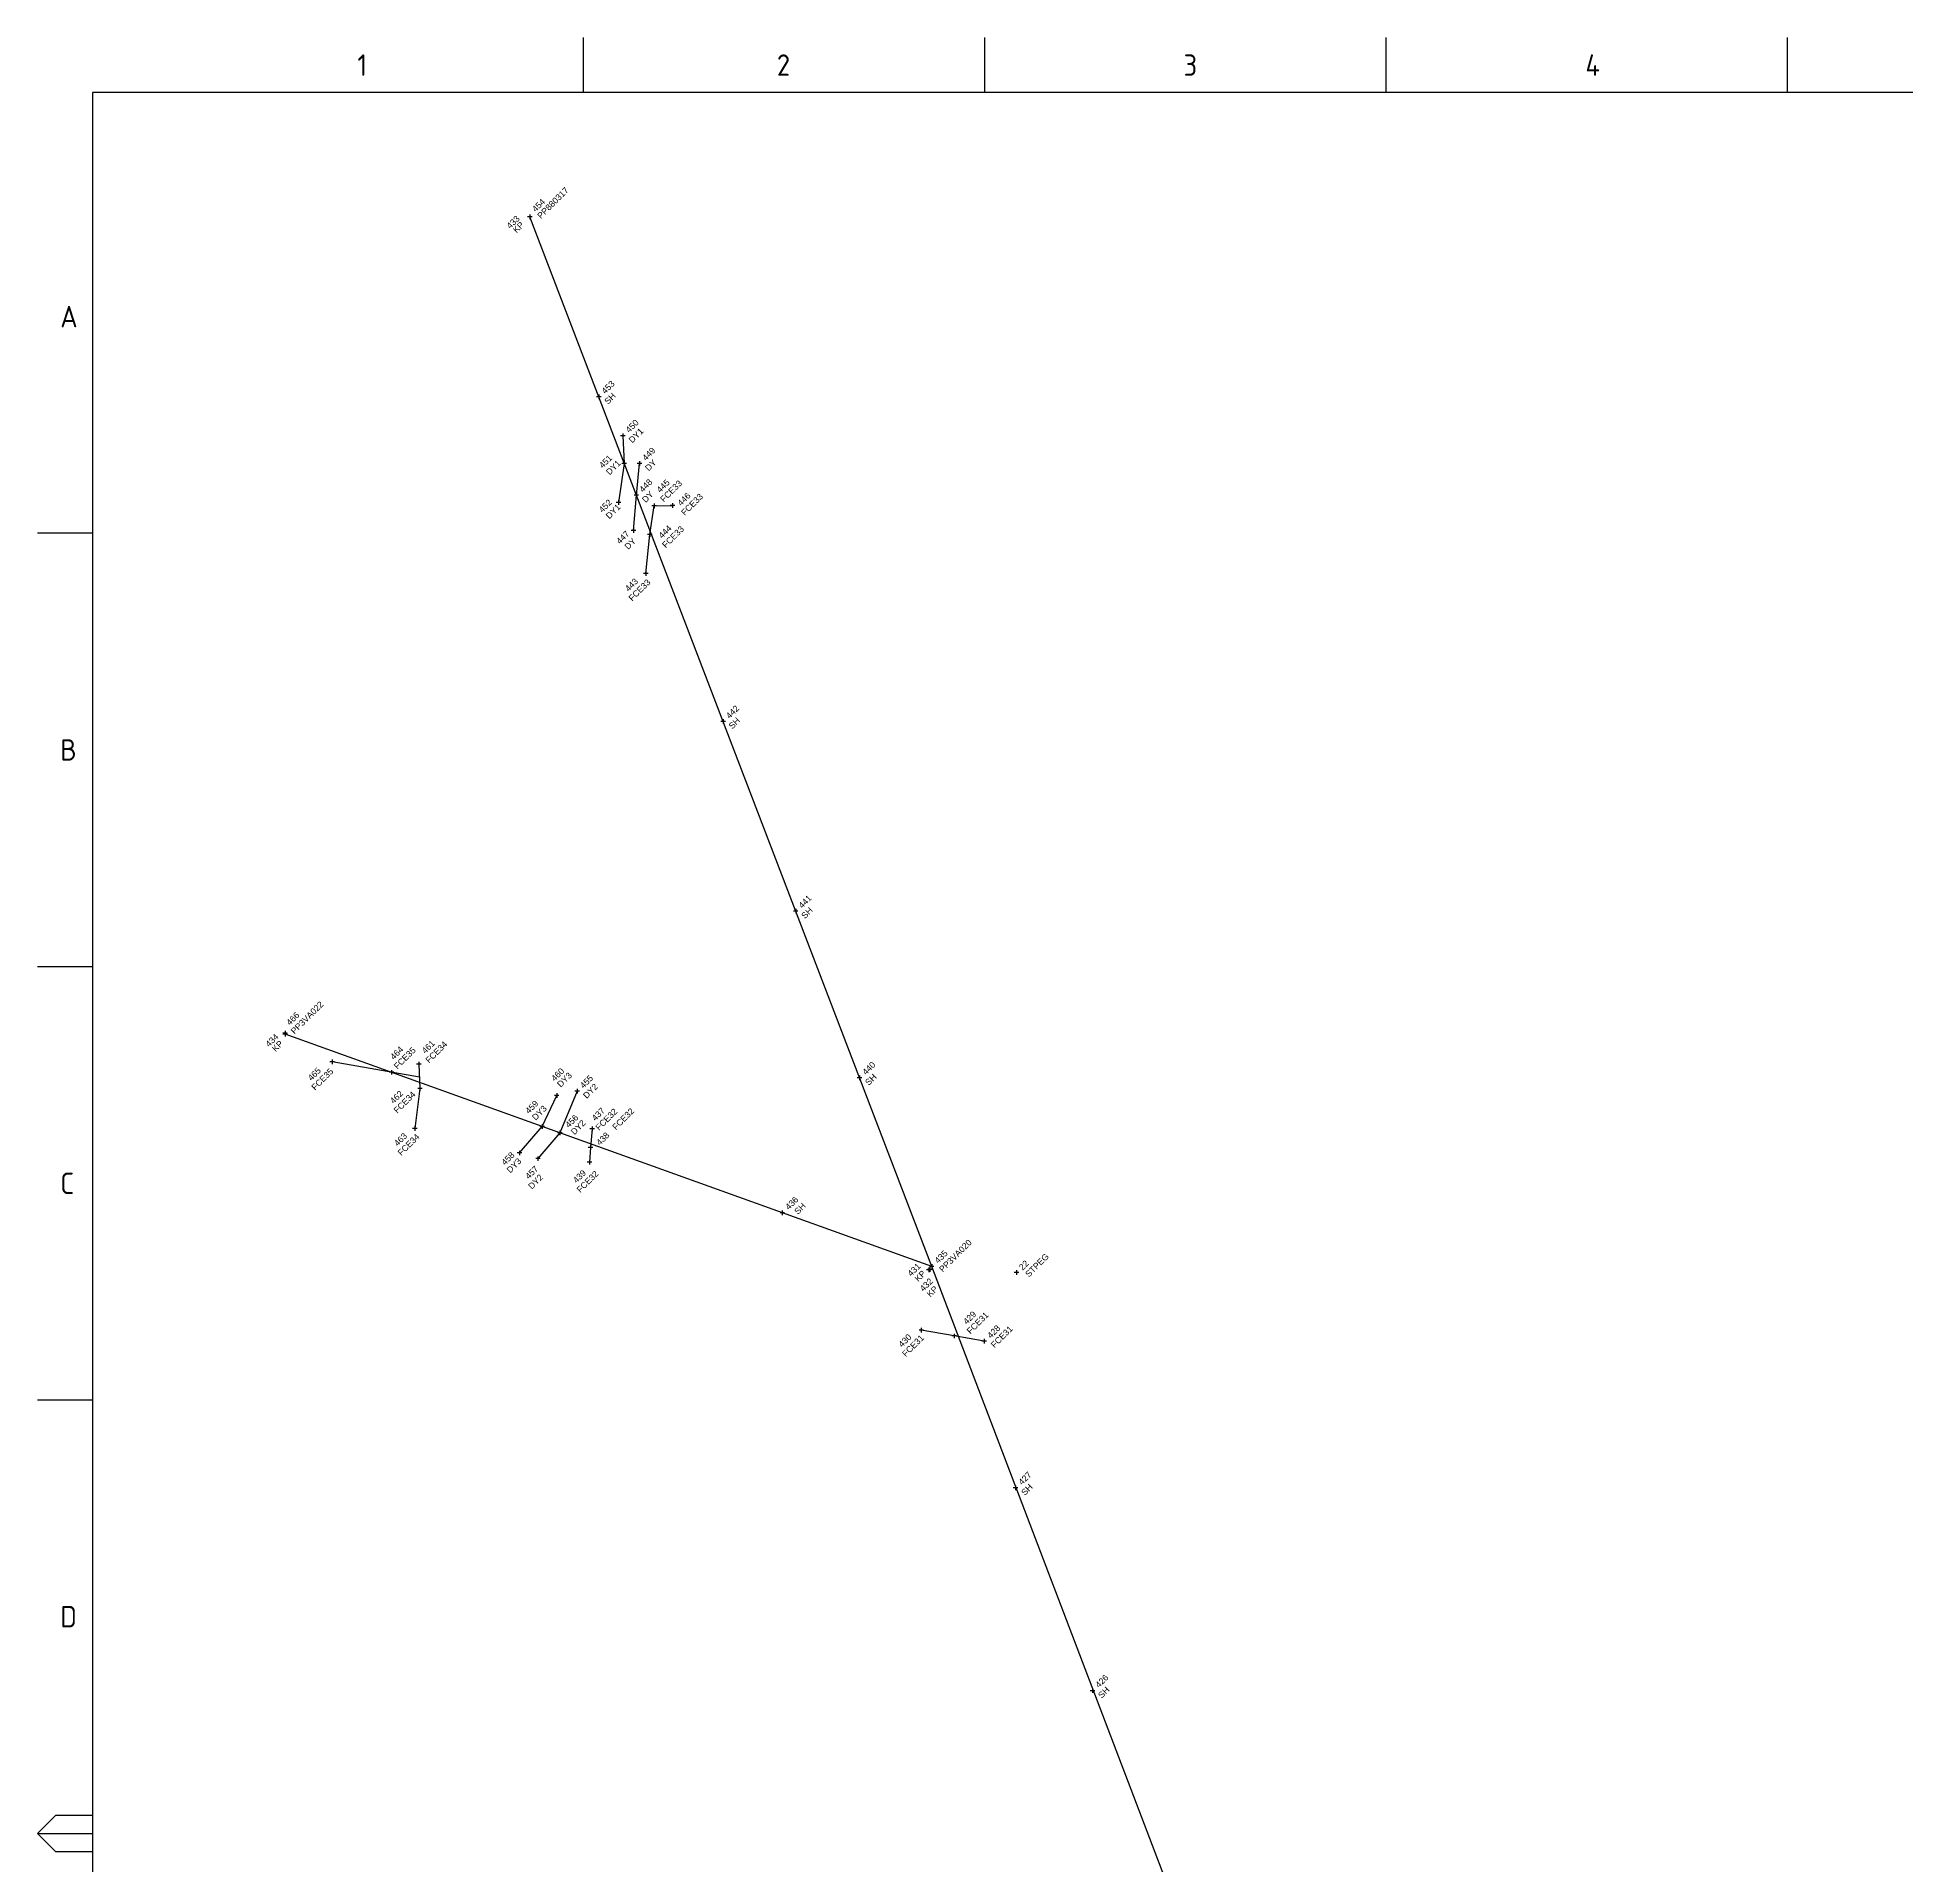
# Paper-space layout 'Survey' of a CAD drawing. Header units: metres, sheet in millimetres. Extents: x -21 to 813, y -3 to 583.
# Drawn here: x -20.5 to 284.5, y 284.9 to 583.4 of the extents above; entities that cross this region are included whole.
import ezdxf
from ezdxf.enums import TextEntityAlignment as Align

# ---------------------------------------------------------------- set-up
doc = ezdxf.new("R2010")
doc.units = ezdxf.units.M
doc.layers.get('0').update_dxf_attribs({"color": 6})
doc.layers.add('Notes', color=7, linetype='Continuous')
doc.layers.add('SupportsUG_SP_EXT', color=7, linetype='Continuous')
doc.layers.get('0').freeze()
doc.styles.add('ARIAL', font='arial.ttf', dxfattribs={"height": 2})
doc.styles.add('iecISOCP', font='isocp.shx')
doc.styles.get("Standard").update_dxf_attribs({"font": 'arial.ttf'})

# ---------------------------------------------------------------- blocks, each defined once
blk = doc.blocks.new('A1_FRAME_TITLE')
at = {"layer": 'Notes', "linetype": 'Continuous'}
for p, q in [((89.14, 574.39), (89.14, 583.39)), ((154.65, 574.39), (154.65, 583.39)), ((220.16, 574.39), (220.16, 583.39)), ((285.67, 574.39), (285.67, 583.39)), ((9, 502.43), (0, 502.43)), ((8.99, 431.68), (0, 431.68)), ((8.99, 360.93), (0, 360.93)), ((0, 290.18), (3, 293.18)), ((3, 293.18), (8.99, 293.18)), ((0, 290.18), (9, 290.18)), ((3, 287.18), (0, 290.18)), ((8.99, 287.18), (3, 287.18))]:
    blk.add_line(p, q, dxfattribs=at)
at = {"layer": 'Notes', "color": 3, "linetype": 'Continuous'}
blk.add_line((9, 574.39), (9, 5.97), dxfattribs=at)
at = {"layer": 'Notes', "color": 3, "linetype": 'Continuous', "flags": 128}
for points in [[(149.5, 574.39), (9, 574.39)], [(824.37, 574.39), (149.5, 574.39)]]:
    blk.add_lwpolyline(points, dxfattribs=at)
blk.add_attdef('DRAFT_NUM', (29.9, 23.29), '', height=2.5, rotation=90)
at = {"layer": 'Notes', "color": 7, "style": 'iecISOCP'}
for s, p in [('1', (52.24, 577.12)), ('2', (120.7, 577.12)), ('3', (187.09, 577.12)), ('4', (252.67, 577.12)), ('A', (3.74, 536.06)), ('B', (3.74, 465.31)), ('C', (3.74, 394.56)), ('D', (3.74, 323.81))]:
    blk.add_text(s, height=3.5, dxfattribs=at).set_placement(p)
at = {"layer": 'Notes', "color": 7, "style": 'iecISOCP', "flags": 8}
blk.add_attdef('VERSION_NO', text='', height=2.5, rotation=90, dxfattribs=at).set_placement((302.04, 43.81), align=Align.MIDDLE_CENTER)
at = {"layer": 'Notes', "color": 7, "style": 'iecISOCP'}
for tag, p in [('CAP_NO', (513.19, 43.46)), ('IE_NUM', (513.05, 37.81)), ('REF_No_1', (335.24, 32.31)), ('REF_1', (362.52, 32.31)), ('GEN_WO', (441.71, 31.76)), ('HV_SWITCH', (513.46, 32.16)), ('REF_No_2', (335.24, 26.31)), ('REF_2', (362.52, 26.31)), ('OH_WO', (441.71, 25.81)), ('UBD_REF', (513.05, 25.83)), ('REF_No_3', (335.24, 20.31)), ('REF_3', (362.52, 20.31)), ('UG_WO', (441.71, 20.05)), ('GIS_MAP_No', (513.05, 20.04)), ('REF_No_4', (335.24, 14.31)), ('REF_4', (362.52, 14.31)), ('SUB_WO', (441.71, 13.81)), ('HV_OP_DIAG', (513.33, 14.2)), ('LGA', (512.95, 7.78))]:
    blk.add_attdef(tag, p, '', height=2.5, dxfattribs=at)
at = {"layer": 'Notes', "style": 'iecISOCP'}
for tag, p in [('T1', (684.37, 39.47)), ('T2', (684.37, 34.35)), ('T3', (684.37, 28.92)), ('T4', (684.37, 23.66)), ('T5', (684.37, 18.23)), ('T6', (684.37, 12.97))]:
    blk.add_attdef(tag, text='', height=3.5, dxfattribs=at).set_placement(p, align=Align.CENTER)
at = {"layer": 'Notes', "color": 7, "style": 'iecISOCP'}
for tag, p in [('scale', (567.76, 33.27)), ('DRAWN', (567.76, 24.93)), ('DATE', (567.76, 16.88)), ('CHD', (567.76, 8.37)), ('DESIGN', (605.62, 9.15))]:
    blk.add_attdef(tag, text='', height=2.5, dxfattribs=at).set_placement(p, align=Align.CENTER)
at = {"layer": 'Notes', "color": 4, "style": 'iecISOCP'}
blk.add_attdef('NUM', text='', height=7, dxfattribs=at).set_placement((792.37, 20.12), align=Align.MIDDLE_CENTER)
at = {"layer": 'Notes', "color": 1, "style": 'iecISOCP'}
blk.add_attdef('REV', text='', height=5, dxfattribs=at).set_placement((820.05, 17.1), align=Align.CENTER)
at = {"layer": 'Notes', "color": 7, "style": 'iecISOCP'}
for tag, p in [('NS', (790.71, 8.12)), ('SHTS', (805.41, 8.12))]:
    blk.add_attdef(tag, text='', height=2.5, dxfattribs=at).set_placement(p, align=Align.MIDDLE)
at = {"layer": 'Notes', "style": 'iecISOCP'}
blk.add_attdef('ExportID', (9.08, 2.39), '', height=2.5, dxfattribs=at)
at = {"layer": 'Notes', "style": 'iecISOCP', "flags": 1}
for tag, p in [('ProjectType', (14.17, -26.8)), ('ProjectNumber', (23.56, -26.82)), ('DrawingNumber', (35.51, -26.8)), ('ProjectDescription', (47.56, -26.83)), ('ExportDate', (60.28, -26.79)), ('ExportUserName', (69.15, -26.8)), ('DesignerCompanyName', (81.48, -26.79)), ('ExportAreaOfInterest', (97.1, -26.81)), ('GIS_SUCCESS', (112, -26.78)), ('CAD_SUCCESS', (121.79, -26.78)), ('DEPOTCODE', (132.11, -26.88)), ('ExportCategories', (140.08, -26.8)), ('Comments', (154.38, -26.88))]:
    blk.add_attdef(tag, p, '', height=1, dxfattribs=at)

psp = doc.layouts.new('Survey')

# ---------------------------------------------------------------- linework, layer by layer
at = {"layer": 'Notes'}
for p, q in [((59.83, 554.46), (59.83, 553.71)), ((59.85, 554.49), (59.85, 553.74)), ((71.07, 525.09), (71.07, 524.34)), ((74.99, 518.74), (74.99, 517.99)), ((74.99, 518.36), (75.24, 513.84)), ((75.24, 513.84), (74.29, 507.44)), ((75.24, 514.21), (75.24, 513.46)), ((77.22, 508.66), (77.71, 513.82)), ((77.71, 514.2), (77.71, 513.45)), ((74.29, 507.82), (74.29, 507.07)), ((76.75, 502.91), (77.22, 508.66)), ((77.22, 509.04), (77.22, 508.29)), ((80.11, 507.31), (80.11, 506.56)), ((83.13, 507.36), (83.13, 506.61)), ((76.75, 503.28), (76.75, 502.53)), ((79.41, 502.58), (79.41, 501.83)), ((78.76, 496.23), (78.76, 495.48)), ((91.37, 472.08), (91.37, 471.33)), ((103.22, 441.12), (103.22, 440.37)), ((19.87, 421.18), (19.87, 420.43)), ((19.91, 421.05), (19.91, 420.3)), ((27.58, 416.53), (27.58, 415.78)), ((41.72, 416.15), (41.72, 415.4)), ((37.25, 414.81), (37.25, 414.06)), ((41.9, 412.15), (41.9, 411.4)), ((113.63, 413.91), (113.63, 413.16)), ((61.86, 405.59), (64.21, 410.66)), ((64.21, 411.03), (64.21, 410.28)), ((67.54, 411.34), (64.75, 404.56)), ((67.54, 411.71), (67.54, 410.96)), ((61.86, 405.97), (61.86, 405.22)), ((41.06, 405.64), (41.06, 404.89)), ((58.13, 401.27), (61.86, 405.59)), ((64.75, 404.56), (61.16, 400.34)), ((64.75, 404.93), (64.75, 404.18)), ((69.99, 405.6), (69.99, 404.85)), ((58.13, 401.64), (58.13, 400.89)), ((61.16, 400.71), (61.16, 399.96)), ((69.56, 400.14), (69.56, 399.39)), ((69.73, 402.55), (69.73, 401.8)), ((101.04, 391.88), (101.04, 391.13)), ((124.93, 382.57), (124.93, 381.82)), ((125.12, 382.61), (125.12, 381.86)), ((125.42, 383.12), (125.42, 382.37)), ((139.27, 382.11), (139.27, 381.36)), ((123.72, 372.72), (123.72, 371.97)), ((129.08, 371.76), (129.08, 371.01)), ((134.01, 370.91), (134.01, 370.16)), ((139.12, 346.97), (139.12, 346.22)), ((151.66, 313.86), (151.66, 313.11))]:
    psp.add_line(p, q, dxfattribs=at)
at = {"layer": 'Notes', "ltscale": 10}
for p, q in [((125.42, 382.75), (59.83, 554.08)), ((125.42, 382.75), (19.91, 420.67)), ((233.62, 98.98), (125.42, 382.75))]:
    psp.add_line(p, q, dxfattribs=at)
at = {"layer": 'Notes', "linetype": 'Continuous', "ltscale": 2}
for p, q in [((79.41, 502.21), (80.11, 506.94)), ((80.11, 506.94), (83.13, 506.98)), ((78.76, 495.85), (79.41, 502.21)), ((41.82, 413.63), (27.58, 416.16)), ((41.72, 415.77), (41.9, 411.78)), ((41.9, 411.78), (41.06, 405.27)), ((69.99, 405.22), (69.73, 402.17)), ((69.73, 402.17), (69.56, 399.76)), ((129.08, 371.39), (123.72, 372.34)), ((134.01, 370.53), (129.08, 371.39))]:
    psp.add_line(p, q, dxfattribs=at)
at = {"layer": 'Notes'}
for points in [[(60.21, 554.08), (59.83, 554.08), (59.46, 554.08)], [(60.23, 554.12), (59.85, 554.12), (59.48, 554.12)], [(71.45, 524.72), (71.07, 524.72), (70.7, 524.72)], [(75.37, 518.36), (74.99, 518.36), (74.62, 518.36)], [(75.61, 513.84), (75.24, 513.84), (74.86, 513.84)], [(78.09, 513.82), (77.71, 513.82), (77.34, 513.82)], [(74.66, 507.44), (74.29, 507.44), (73.91, 507.44)], [(77.59, 508.66), (77.22, 508.66), (76.84, 508.66)], [(80.49, 506.94), (80.11, 506.94), (79.74, 506.94)], [(83.5, 506.98), (83.13, 506.98), (82.75, 506.98)], [(77.13, 502.91), (76.75, 502.91), (76.38, 502.91)], [(79.79, 502.21), (79.41, 502.21), (79.04, 502.21)], [(79.14, 495.85), (78.76, 495.85), (78.39, 495.85)], [(91.74, 471.71), (91.37, 471.71), (90.99, 471.71)], [(103.59, 440.74), (103.22, 440.74), (102.84, 440.74)], [(20.24, 420.8), (19.87, 420.8), (19.49, 420.8)], [(20.28, 420.67), (19.91, 420.67), (19.53, 420.67)], [(27.95, 416.16), (27.58, 416.16), (27.2, 416.16)], [(42.1, 415.77), (41.72, 415.77), (41.35, 415.77)], [(37.63, 414.44), (37.25, 414.44), (36.88, 414.44)], [(114.01, 413.53), (113.63, 413.53), (113.26, 413.53)], [(42.28, 411.78), (41.9, 411.78), (41.53, 411.78)], [(64.58, 410.66), (64.21, 410.66), (63.83, 410.66)], [(67.92, 411.34), (67.54, 411.34), (67.17, 411.34)], [(41.43, 405.27), (41.06, 405.27), (40.68, 405.27)], [(62.23, 405.59), (61.86, 405.59), (61.48, 405.59)], [(65.12, 404.56), (64.75, 404.56), (64.37, 404.56)], [(70.36, 405.22), (69.99, 405.22), (69.61, 405.22)], [(58.51, 401.27), (58.13, 401.27), (57.76, 401.27)], [(61.54, 400.34), (61.16, 400.34), (60.79, 400.34)], [(69.94, 399.76), (69.56, 399.76), (69.19, 399.76)], [(70.11, 402.17), (69.73, 402.17), (69.36, 402.17)], [(101.41, 391.51), (101.04, 391.51), (100.66, 391.51)], [(125.31, 382.2), (124.93, 382.2), (124.56, 382.2)], [(125.5, 382.23), (125.12, 382.23), (124.75, 382.23)], [(125.79, 382.75), (125.42, 382.75), (125.04, 382.75)], [(139.65, 381.73), (139.27, 381.73), (138.9, 381.73)], [(124.1, 372.34), (123.72, 372.34), (123.35, 372.34)], [(129.46, 371.39), (129.08, 371.39), (128.71, 371.39)], [(134.38, 370.53), (134.01, 370.53), (133.63, 370.53)], [(139.49, 346.59), (139.12, 346.59), (138.74, 346.59)], [(152.04, 313.48), (151.66, 313.48), (151.29, 313.48)]]:
    psp.add_lwpolyline(points, dxfattribs=at)

# ---------------------------------------------------------------- block references
at = {"layer": 'SupportsUG_SP_EXT'}
psp.add_blockref('A1_FRAME_TITLE', (-20.55, 0), dxfattribs=at)

# ---------------------------------------------------------------- texts
at = {"layer": 'Notes', "style": 'ARIAL'}
for s, p in [('PP880317', (61.64, 553.72)), ('454', (60.78, 554.8)), ('433', (56.63, 552.05)), ('KP', (57.66, 551.38)), ('453', (72.13, 525.1)), ('SH', (72.59, 523.4)), ('450', (76.05, 518.75)), ('DY1', (76.55, 517.09)), ('449', (78.77, 514.21)), ('451', (71.72, 512.96)), ('DY1', (72.84, 511.86)), ('DY', (79.23, 512.5)), ('448', (78.28, 509.05)), ('445', (81.11, 508.98)), ('FCE33', (81.71, 507.42)), ('452', (71.68, 505.72)), ('DY1', (72.82, 504.69)), ('DY', (78.73, 507.34)), ('446', (84.52, 506.82)), ('FCE33', (85.12, 505.26)), ('444', (81.42, 501.51)), ('FCE33', (82.02, 499.95)), ('447', (74.53, 500.6)), ('DY', (75.87, 499.69)), ('443', (75.95, 492.84)), ('FCE33', (76.55, 491.27)), ('442', (92.43, 472.09)), ('SH', (92.88, 470.39)), ('441', (104.28, 441.13)), ('SH', (104.73, 439.42)), ('466', (20.67, 422.02)), ('PP3VA022', (21.41, 420.6)), ('434', (17.27, 418.49)), ('KP', (18.35, 417.71)), ('464', (37.63, 416.42)), ('FCE35', (38.23, 414.86)), ('461', (42.78, 417.4)), ('FCE34', (43.38, 415.84)), ('465', (24.18, 412.97)), ('FCE35', (24.78, 411.41)), ('460', (63.9, 412.89)), ('440', (114.69, 413.92)), ('DY3', (64.88, 411.9)), ('455', (68.6, 411.73)), ('DY2', (69.11, 410.07)), ('SH', (115.15, 412.21)), ('462', (37.59, 409.21)), ('FCE34', (38.19, 407.65)), ('459', (59.67, 407.6)), ('DY3', (60.78, 406.5)), ('456', (66.19, 405.29)), ('DY2', (67.1, 404.15)), ('437', (70.53, 406.42)), ('FCE32', (71.13, 404.86)), ('FCE32', (73.89, 404.92)), ('463', (38.25, 402.29)), ('FCE34', (38.85, 400.73)), ('438', (71.26, 402.4)), ('458', (55.78, 399.18)), ('DY3', (56.63, 397.91)), ('457', (59.66, 396.92)), ('DY2', (60.16, 395.26)), ('439', (67.46, 396.25)), ('FCE32', (68.06, 394.69)), ('436', (102.1, 391.9)), ('SH', (103.59, 391.15)), ('435', (126.48, 383.13)), ('PP3VA020', (127.22, 381.72)), ('STPEG', (141.29, 380.91)), ('431', (122.07, 381.03)), ('KP', (123.23, 380.18)), ('22', (140.27, 382.05)), ('432', (124.07, 378.58)), ('KP', (125.21, 377.65)), ('429', (131.14, 373.19)), ('FCE31', (131.74, 371.63)), ('428', (135.07, 370.92)), ('FCE31', (135.67, 369.36)), ('430', (120.58, 369.47)), ('FCE31', (121.18, 367.91)), ('427', (140.17, 346.98)), ('SH', (140.63, 345.27)), ('426', (152.72, 313.87)), ('SH', (153.17, 312.16))]:
    psp.add_text(s, height=1, rotation=45, dxfattribs=at).set_placement(p)

doc.saveas('drawing.dxf')
